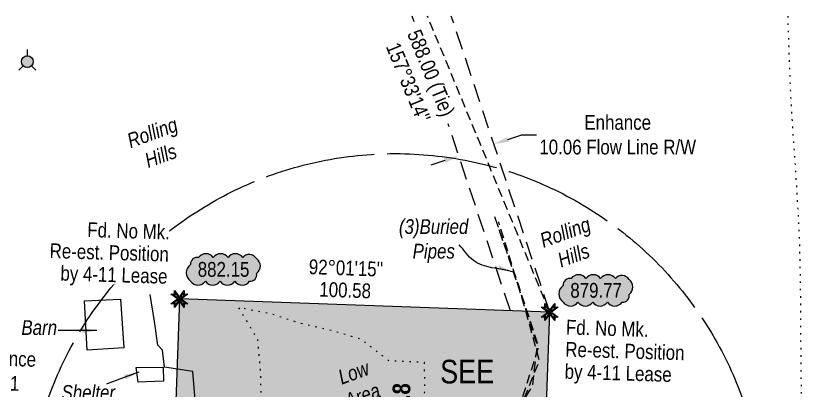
# Model space of a CAD drawing. Extents: x 336647 to 340847, y 5810211 to 5813101.
# Drawn here: x 338001 to 338545, y 5810886 to 5811139 of the extents above; entities that cross this region are included whole.
import ezdxf
from ezdxf.enums import TextEntityAlignment as Align

# ---------------------------------------------------------------- set-up
doc = ezdxf.new("R2010")
doc.units = 0
doc.header["$LTSCALE"] = 5
doc.header["$PDSIZE"] = 0.5
for name, pattern in [('foc-BUFFER', [16.75, 15, -1.75]), ('foc-DOT', [1, 0.2, -0.8]), ('foc-FLOWLINE', [3.75, 2.5, -1.25]), ('foc-TIELINE', [1.875, 1.25, -0.625]), ('foc-TOPO', [1, 0.2, -0.8]), ('UG_PIPE', [1.875, 1.25, -0.625])]:
    doc.linetypes.add(name, pattern=pattern)
doc.layers.get('Defpoints').update_dxf_attribs({"color": 9})
for name, color, linetype in [('ABADATA-DRILL', 8, 'foc-DOT'), ('AS-FENCE', 48, 'foc-FENCE'), ('AS-PIPE-UG', 44, 'UG_PIPE'), ('AS-PIPE-UG-T', 44, 'Continuous'), ('AUX-BUFFER', 7, 'foc-BUFFER'), ('C-FLOWLINE', 13, 'foc-FLOWLINE'), ('DETAIL-T', 7, 'Continuous'), ('L-BD', 7, 'Continuous'), ('L-MON', 1, 'Continuous'), ('L-TIE', 7, 'foc-TIELINE'), ('P-ELEVATION', 7, 'Continuous'), ('P-PROPOSED', 10, 'Continuous'), ('P-PROPOSED-H', 21, 'Continuous'), ('T-LOW-AREA', 48, 'foc-TOPO')]:
    doc.layers.add(name, color=color, linetype=linetype)
for name, color, linetype, lineweight in [('AS-GENERAL', 48, 'Continuous', 18), ('C-FLOWLINE-T', 13, 'Continuous', 9), ('T-TEXT', 48, 'Continuous', 18)]:
    doc.layers.add(name, color=color, linetype=linetype, lineweight=lineweight)
doc.styles.add('80', font='ARIALN.TTF', dxfattribs={"height": 10})
doc.styles.add('80CG', font='ARIALN.TTF', dxfattribs={"height": 10})
doc.styles.add('80L', font='ARIALN.TTF', dxfattribs={"height": 10})
doc.styles.add('BOLD', font='ARIALNB.TTF')
doc.styles.add('foc-LtypeFont', font='ARIALN.TTF', dxfattribs={"height": 7.35})
doc.linetypes.add('foc-FENCE', pattern='A,10,-1,["X",foc-LtypeFont,S=0.2,R=0,X=-0.625,Y=-0.75],-1.24', length=12.24)
doc.dimstyles.new('Compass 5 000', dxfattribs={"dimscale": 5, "dimtxt": 9, "dimasz": 2, "dimexe": 0.2, "dimexo": 0.0625, "dimgap": 0.5, "dimtad": 0, "dimtih": 1, "dimtoh": 1, "dimzin": 0, "dimdsep": 46, "dimtxsty": '80CG', "dimcen": 0.1, "dimse1": 1, "dimse2": 1, "dimclrd": 256, "dimclrt": 256, "dimaunit": 1, "dimadec": 4, "dimazin": 0, "dimtfac": 0.06, "dimtofl": 0, "dimtmove": 0, "dimatfit": 1, "dimfxl": 0.2, "dimtolj": 1, "dimtzin": 0, "dimlwd": -1, "dimarcsym": 0})

# ---------------------------------------------------------------- blocks, each defined once
blk = doc.blocks.new('WAT')
h = blk.add_hatch(color=255)
h.dxf.hatch_style = 1
edge = h.paths.add_edge_path()
edge.add_arc((0, 0), 0.9, 0, 360)
at = {"color": 170}
for p, q in [((0, 0.82), (0, 1.63)), ((-0.58, -0.58), (-1.15, -1.15)), ((0.58, -0.58), (1.15, -1.15))]:
    blk.add_line(p, q, dxfattribs=at)
blk.add_circle((0, 0), 0.8, dxfattribs=at)
blk = doc.blocks.new('TEMP')
h = blk.add_hatch(color=255)
h.dxf.hatch_style = 1
h.paths.add_polyline_path([(0, 0.25), (-0.67, 1.15), (-0.67, 0.67), (-1.15, 0.67), (-0.25, 0), (-1.15, -0.67), (-0.67, -0.67), (-0.67, -1.15), (0, -0.25), (0.67, -1.15), (0.67, -0.67), (1.15, -0.67), (0.25, 0), (1.15, 0.67), (0.67, 0.67), (0.67, 1.15)])
h.paths.add_polyline_path([(0.57, 0.85), (0.57, 0.57), (0.85, 0.57), (0.08, 0), (0.85, -0.57), (0.57, -0.57), (0.57, -0.85), (0, -0.08), (-0.57, -0.85), (-0.57, -0.57), (-0.85, -0.57), (-0.08, 0), (-0.85, 0.57), (-0.57, 0.57), (-0.57, 0.85), (0, 0.08)], flags=16)
h = blk.add_hatch(color=1)
h.dxf.hatch_style = 1
h.paths.add_polyline_path([(0, 0.08), (-0.57, 0.85), (-0.57, 0.57), (-0.85, 0.57), (-0.08, 0), (-0.85, -0.57), (-0.57, -0.57), (-0.57, -0.85), (0, -0.08), (0.57, -0.85), (0.57, -0.57), (0.85, -0.57), (0.08, 0), (0.85, 0.57), (0.57, 0.57), (0.57, 0.85)])
at = {"color": 1}
for p, q in [((-0.08, 0), (0.08, 0)), ((0, 0.08), (0, -0.08))]:
    blk.add_line(p, q, dxfattribs=at)
at = {"color": 255, "flags": 128}
blk.add_lwpolyline([(-0.25, 0), (-1.15, 0.67), (-0.67, 0.67), (-0.67, 1.15), (0, 0.25), (0.67, 1.15), (0.67, 0.67), (1.15, 0.67), (0.25, 0), (1.15, -0.67), (0.67, -0.67), (0.67, -1.15), (0, -0.25), (-0.67, -1.15), (-0.67, -0.67), (-1.15, -0.67)], close=True, dxfattribs=at)
at = {"color": 1, "flags": 128}
blk.add_lwpolyline([(-0.08, 0), (-0.85, 0.57), (-0.57, 0.57), (-0.57, 0.85), (0, 0.08), (0.57, 0.85), (0.57, 0.57), (0.85, 0.57), (0.08, 0), (0.85, -0.57), (0.57, -0.57), (0.57, -0.85), (0, -0.08), (-0.57, -0.85), (-0.57, -0.57), (-0.85, -0.57)], close=True, dxfattribs=at)
blk = doc.blocks.new('*U635')
at = {"layer": 'P-ELEVATION'}
h = blk.add_hatch(color=111, dxfattribs=at)
h.dxf.hatch_style = 1
edge = h.paths.add_edge_path()
edge.add_arc((-17.35, -4.5), 6.1, 215, 325)
edge.add_arc((-7.35, -4.5), 6.1, 215, 325)
edge.add_arc((2.65, -4.5), 6.1, 215, 325)
edge.add_arc((12.65, -4.5), 6.1, 215, 325)
edge.add_arc((18.14, -3.7), 4.32, 263.4336, 373.4336)
edge.add_arc((18.85, 2.3), 6.1, 305, 415)
edge.add_arc((17.45, 4.39), 5.69, 30.6955, 140.6955)
edge.add_arc((8.05, 4.5), 6.1, 35, 145)
edge.add_arc((-1.95, 4.5), 6.1, 35, 145)
edge.add_arc((-11.95, 4.5), 6.1, 35, 145)
edge.add_arc((-18.04, 3.81), 4.33, 75.4261, 185.4261)
edge.add_arc((-18.36, -2.3), 6.96, 125, 235)
at = {"color": 240, "flags": 128}
blk.add_lwpolyline([(-22.35, -8, 0.520567), (-12.35, -8, 0.520567), (-2.35, -8, 0.520567), (7.65, -8, 0.520567), (17.65, -8, 0.520567), (22.35, -2.7, 0.520567), (22.35, 7.3, 0.520567), (13.05, 8, 0.520567), (3.05, 8, 0.520567), (-6.95, 8, 0.520567), (-16.95, 8, 0.520567), (-22.35, 3.4, 0.520567)], format="xyb", close=True, dxfattribs=at)
at = {"layer": 'P-ELEVATION', "color": 240, "flags": 128}
blk.add_lwpolyline([(0, 0, 12.5, 0, 0), (-13.7, -4.9, 0, 0, 0)], format="xyseb", dxfattribs=at)
at = {"layer": 'P-ELEVATION', "color": 240, "style": '80'}
blk.add_attdef('ELEVATION', text='', height=10, dxfattribs=at).set_placement((0, 0), align=Align.MIDDLE_CENTER)
blk = doc.blocks.new('*D712')
at = {"layer": 'C-FLOWLINE-T', "transparency": 16777216}
for p, q in [((338334.88, 5811055.87), (338344.37, 5811059.03)), ((338344.37, 5811059.03), (338354.37, 5811059.03)), ((338292.09, 5811041.62), (338282.6, 5811038.46))]:
    blk.add_line(p, q, dxfattribs=at)
for points in [[(338334.35, 5811057.45), (338335.4, 5811054.29), (338325.39, 5811052.71)], [(338291.56, 5811043.2), (338292.61, 5811040.04), (338301.58, 5811044.78)]]:
    blk.add_solid(points, dxfattribs=at)
at = {"layer": 'Defpoints', "color": 0, "transparency": 16777216}
for p in [(338325.39, 5811052.71), (338331.68, 5811033.81), (338307.87, 5811025.89)]:
    blk.add_point(p, dxfattribs=at)
at = {"layer": 'C-FLOWLINE-T', "transparency": 16777216, "insert": (338409.37, 5811059.03), "char_height": 10, "attachment_point": 5, "style": '80CG'}
blk.add_mtext('\\A1;Enhance\\P10.06 Flow Line R/W', dxfattribs=at)

msp = doc.modelspace()

# ---------------------------------------------------------------- hatches: boundary and pattern name
at = {"layer": 'P-PROPOSED-H'}
h = msp.add_hatch(color=256, dxfattribs=at)
h.dxf.hatch_style = 1
h.paths.add_polyline_path([(338363.261, 5810938.956), (338112.023, 5810947.823), (338103.155, 5810696.585), (338354.393, 5810687.718)])

# ---------------------------------------------------------------- linework, layer by layer
at = {"layer": 'ABADATA-DRILL', "flags": 128}
msp.add_lwpolyline([(338524.747, 5811139.496), (338524.969, 5811129.486), (338525.694, 5811108.05), (338526.552, 5811086.811), (338527.769, 5811065.885), (338529.233, 5811044.826), (338530.619, 5811023.695), (338531.871, 5811002.317), (338532.74, 5810980.653), (338533.195, 5810958.601), (338533.35, 5810936.534), (338533.504, 5810914.442), (338533.684, 5810892.4), (338534.044, 5810870.476), (338534.719, 5810848.242), (338535.677, 5810825.499), (338536.649, 5810803.18), (338537.73, 5810781.158), (338538.81, 5810761.363), (338540.07, 5810740.21), (338541.604, 5810720.55), (338542.703, 5810708.257), (338544.545, 5810688.812)], dxfattribs=at)
at = {"layer": 'AS-FENCE', "flags": 128}
msp.add_lwpolyline([(338149.394, 5810842.935), (338141.644, 5810848.445), (338133.689, 5810852.365), (338125.159, 5810853.712), (338124.462, 5810865.975), (338122.744, 5810879.495), (338121.137, 5810898.73), (338101.884, 5810901.607), (338100.514, 5810913.137), (338097.319, 5810916.47), (338095.104, 5810932.635), (338092.229, 5810950.772)], dxfattribs=at)
at = {"layer": 'AS-GENERAL', "flags": 128}
for points in [[(338047.672, 5810946.52), (338072.059, 5810947.595), (338074.332, 5810914.667), (338049.432, 5810913.085)], [(338082.627, 5810901.427), (338100.934, 5810901.635), (338101.164, 5810892.142), (338083.974, 5810891.585)]]:
    msp.add_lwpolyline(points, close=True, dxfattribs=at)
at = {"layer": 'AS-PIPE-UG', "flags": 128}
for points in [[(338296.574, 5810814.447), (338303.224, 5810820.595), (338314.114, 5810833.365), (338329.639, 5810857.432), (338340.649, 5810870.962), (338351.584, 5810888.802), (338355.032, 5810917.817), (338342.047, 5810957.655), (338325.614, 5811004.415)], [(338301.957, 5810821.355), (338317.649, 5810837.775), (338342.219, 5810872.842), (338355.517, 5810914.39), (338347.392, 5810939.385), (338328.624, 5811000.14)], [(338303.022, 5810819.337), (338319.837, 5810840.557), (338343.689, 5810874.675), (338356.312, 5810906.245), (338343.799, 5810950.962), (338327.359, 5810999.59), (338327.367, 5810999.592)]]:
    msp.add_lwpolyline(points, dxfattribs=at)
at = {"layer": 'AUX-BUFFER', "color": 251, "linetype": 'foc-BUFFER'}
msp.add_circle((338258.494, 5810796.372), 249.945, dxfattribs=at)
at = {"layer": 'C-FLOWLINE'}
for points in [[(338336.532, 5810939.899), (338269.991, 5811139.496)], [(338363.261, 5810938.956), (338296.496, 5811139.496)]]:
    msp.add_lwpolyline(points, dxfattribs=at)
at = {"layer": 'L-TIE'}
msp.add_line((338363.261, 5810938.956), (338280.294, 5811139.496), dxfattribs=at)
at = {"layer": 'P-PROPOSED', "flags": 128}
msp.add_lwpolyline([(338363.261, 5810938.956), (338112.023, 5810947.823), (338103.155, 5810696.585), (338354.393, 5810687.718)], close=True, dxfattribs=at)
at = {"layer": 'T-LOW-AREA', "flags": 128}
msp.add_lwpolyline([(338228.537, 5810808.902), (338240.827, 5810824.26), (338258.267, 5810833.615), (338275.109, 5810843.107), (338274.732, 5810864.43), (338278.692, 5810886.35), (338278.234, 5810904.835), (338254.154, 5810905.97), (338235.197, 5810920.57), (338216.232, 5810926.207), (338193.914, 5810931.37), (338174.479, 5810937.667), (338152.129, 5810941.997), (338164.934, 5810920.785), (338166.927, 5810899.167), (338167.287, 5810879.067), (338169.542, 5810858.472), (338181.534, 5810841.267), (338182.979, 5810821.44), (338183.944, 5810795.49), (338189.762, 5810787.325), (338213.459, 5810793.797), (338228.317, 5810808.842), (338228.537, 5810808.902)], dxfattribs=at)

# ---------------------------------------------------------------- block references
at = {"xscale": 4.998895199999996, "yscale": 4.998895199999996, "zscale": 4.998895199999996}
msp.add_blockref('WAT', (338008.914, 5811108.6), dxfattribs=at)
at = {"xscale": 0.99977904, "yscale": 0.99977904, "zscale": 0.99977904}
for p, values in [((338142.005, 5810967.884), {'ELEVATION': '882.15'}), ((338394.735, 5810953.667), {'ELEVATION': '879.77'})]:
    msp.add_blockref('*U635', p, dxfattribs=at).add_auto_attribs(values)
at = {"layer": 'L-MON', "color": 6, "xscale": 4.9988952, "yscale": 4.9988952, "zscale": 4.9988952}
msp.add_blockref('TEMP', (338112.023, 5810947.823), dxfattribs=at)

# ---------------------------------------------------------------- texts
at = {"layer": 'AS-PIPE-UG-T', "insert": (338260.421, 5811001.889), "char_height": 9.99779, "attachment_point": 1, "style": '80L'}
msp.add_mtext_dynamic_manual_height_columns('\\pi0.53947;{\\fArial Narrow|b0|i1|c0|p34;(3)Buried \\P\\pi9.8485;Pipes}', width=47.76712, gutter_width=49.989, heights=[0], dxfattribs=at)
at = {"layer": 'Defpoints', "insert": (337969.273, 5810913.387), "char_height": 9.99779, "attachment_point": 1, "rotation": 358.09174, "style": '80L'}
msp.add_mtext_dynamic_manual_height_columns('\\pi0.50834;Enhance\\P\\pi12.078;4-11', width=44.82692, gutter_width=50, heights=[0], dxfattribs=at)
at = {"layer": 'DETAIL-T', "color": 3, "insert": (338307.269, 5810885.185), "char_height": 15.9965, "width": 53.77976, "attachment_point": 5, "style": '80CG'}
msp.add_mtext('SEE\\PINSET', dxfattribs=at)
at = {"layer": 'L-BD', "color": 6, "style": '80L'}
for s, p in [("92°01'15''", (338225.045, 5810968.844)), ('100.58', (338224.516, 5810953.857))]:
    msp.add_text(s, height=9.9978, rotation=357.9786, dxfattribs=at).set_placement(p, align=Align.MIDDLE)
at = {"layer": 'L-BD', "color": 3, "insert": (338255.85, 5810864.278), "char_height": 11.9951, "width": 26.38487, "attachment_point": 1, "rotation": 87.96714, "style": 'BOLD', "bg_fill": 1, "box_fill_scale": 1.1, "bg_fill_color": 21, "bg_fill_transparency": 0}
msp.add_mtext('57.8', dxfattribs=at)
at = {"layer": 'T-TEXT', "char_height": 9.99779, "attachment_point": 1, "rotation": 20, "style": '80L'}
for s, insert in [('\\pi0.32682;{\\fArial Narrow|b0|i1|c0|p34;Rolling \\P\\pi6.9795;Hills}', (338075.219, 5811059.174)), ('\\pi0.32682;{\\fArial Narrow|b0|i1|c0|p34;Rolling \\P\\pi6.9795;Hills}', (338355.284, 5810991.656)), ('\\pi6.9147;{\\fArial Narrow|b0|i1|c0|p34;Low\\P\\pi5.5542;Area}', (338212.196, 5810896.762))]:
    msp.add_mtext_dynamic_manual_height_columns(s, width=35.07987, gutter_width=49.989, heights=[0], dxfattribs=dict(at, insert=insert))
at = {"layer": 'T-TEXT', "char_height": 9.99779, "attachment_point": 1, "style": '80L'}
for s, insert in [('\\pi5.8338;{\\fArial Narrow|b0|i1|c0|p34;Barn}', (337999.046, 5810933.47)), ('\\pi-0.69614;{\\fArial Narrow|b0|i1|c0|p34;Shelter}', (338032.801, 5810889.491))]:
    msp.add_mtext_dynamic_manual_height_columns(s, width=35.07987, gutter_width=49.989, heights=[0], dxfattribs=dict(at, insert=insert))

# ---------------------------------------------------------------- dimensions: what is measured, and where the dimension line sits
at = {"layer": 'C-FLOWLINE-T', "color": 6}
dim = msp.add_linear_dim(base=(338325.39, 5811052.709), p1=(338307.866, 5811025.886), p2=(338331.68, 5811033.815), angle=18.41381, text='Enhance\\P10.06 Flow Line R/W', dimstyle='Compass 5 000', dxfattribs=at)
dim.commit()
dim.dimension.update_dxf_attribs({"geometry": '*D712', "text_midpoint": (338409.366, 5811059.026), "dimtype": 161})

# ---------------------------------------------------------------- leaders
at = {"layer": 'AS-PIPE-UG-T', "color": 6, "path_type": 1}
msp.add_leader([(338338.019, 5810966.272), (338311.479, 5810973.85), (338301.874, 5810984.459)], dimstyle='Compass 5 000', override={"dimgap": 0.5, "dimtad": 0}, dxfattribs=at)
at = {"layer": 'T-TEXT', "path_type": 1}
for points in [[(338056.057, 5810926.43), (338029.753, 5810926.43)], [(338084.438, 5810898.359), (338062.64, 5810890.146)]]:
    msp.add_leader(points, dimstyle='Compass 5 000', override={"dimgap": 0.5, "dimtad": 0}, dxfattribs=at)

# ---------------------------------------------------------------- next in the draw order: texts
at = {"layer": 'L-BD', "color": 6, "insert": (338287.407, 5811102.834), "char_height": 9.99779, "width": 69.12871, "attachment_point": 2, "rotation": 292.4758, "style": '80L', "bg_fill": 3, "box_fill_scale": 1.15, "bg_fill_color": 256, "bg_fill_true_color": 256, "bg_fill_transparency": 0}
msp.add_mtext("588.00 (Tie) 157°33'14''", dxfattribs=at)
at = {"layer": 'L-MON', "char_height": 10.00185, "attachment_point": 1, "rotation": 358.26759, "line_spacing_factor": 0.9, "style": '80L', "bg_fill": 3, "box_fill_scale": 1.15, "bg_fill_color": 256, "bg_fill_true_color": 256, "bg_fill_transparency": 0}
for s, insert in [('\\pi27.047;Fd. No Mk.\\P\\pi1.9396;Re-est. Position \\P\\pi9.7377;by 4-11 Lease', (338022.711, 5811000.615)), ('Fd. No Mk.\\PRe-est. Position \\Pby 4-11 Lease', (338374.455, 5810933.787))]:
    msp.add_mtext_dynamic_manual_height_columns(s, width=81.13566, gutter_width=49.989, heights=[0], dxfattribs=dict(at, insert=insert))

# ---------------------------------------------------------------- next in the draw order: block references
at = {"layer": 'L-MON', "color": 6, "xscale": 4.9988952, "yscale": 4.9988952, "zscale": 4.9988952}
msp.add_blockref('TEMP', (338363.261, 5810938.956), dxfattribs=at)

doc.saveas('drawing.dxf')
